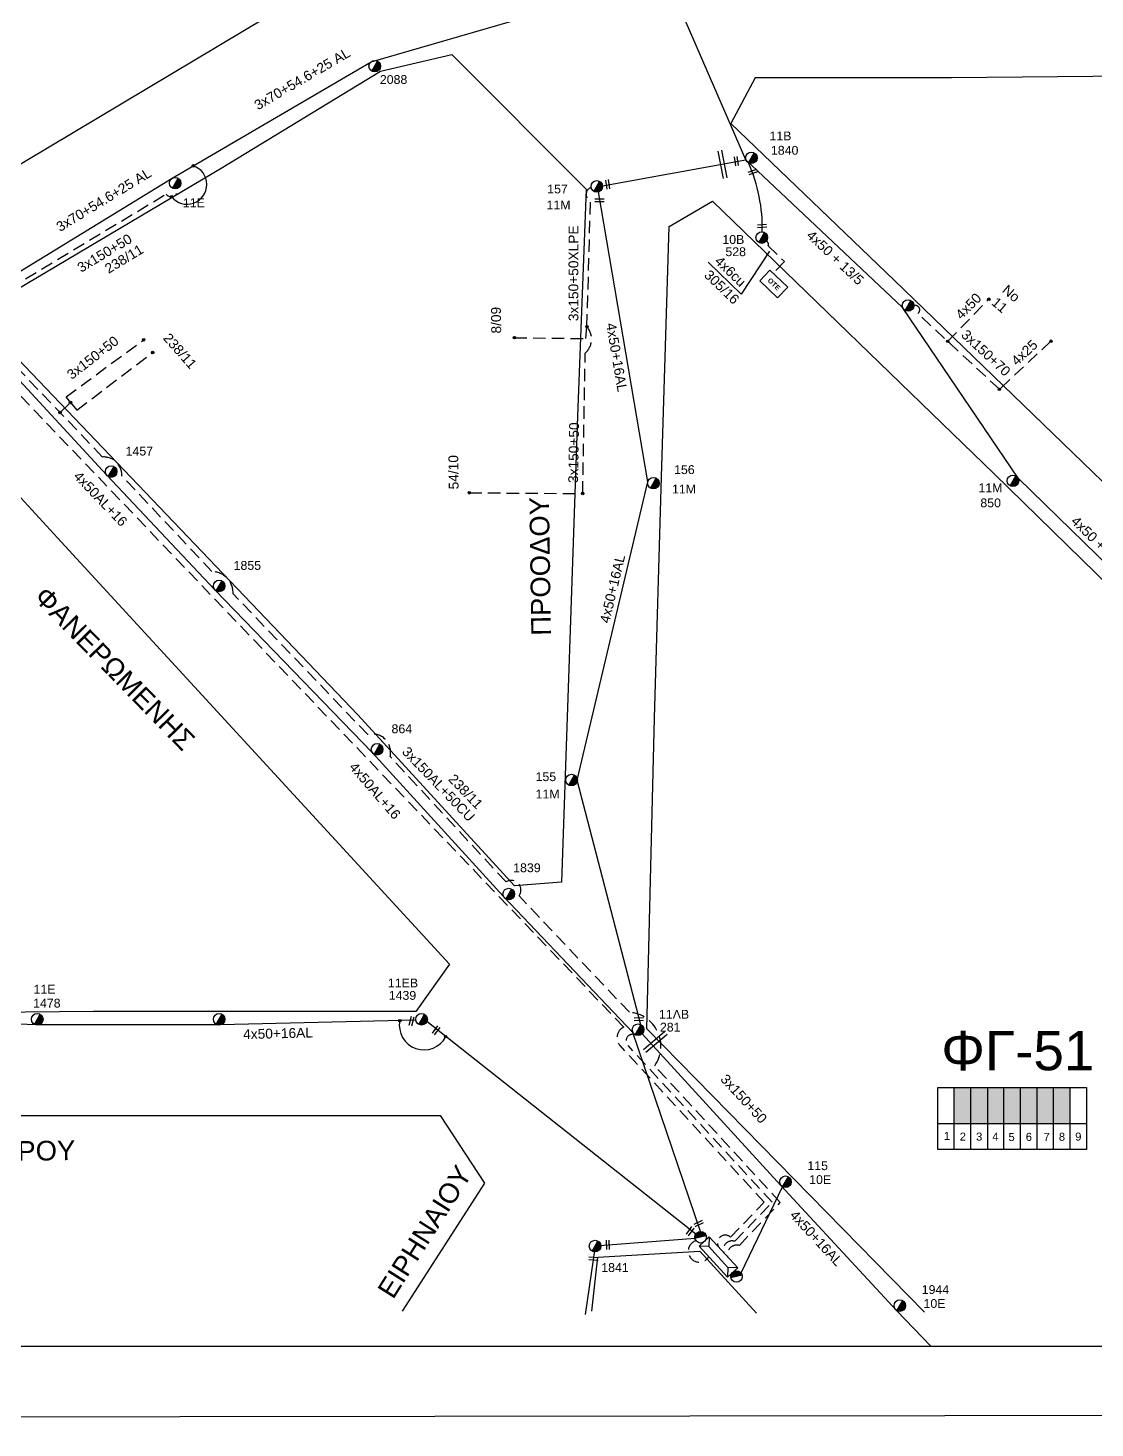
# Model space of a CAD drawing. Header units: millimetres. Extents: x -2591 to -1162, y 241 to 765.
# Drawn here: x -1723.2 to -1614.5, y 240.9 to 383.5 of the extents above; entities that cross this region are included whole.
import ezdxf
from ezdxf.enums import TextEntityAlignment as Align

# ---------------------------------------------------------------- set-up
doc = ezdxf.new("R2010")
doc.units = ezdxf.units.MM
doc.linetypes.add('DASHED', pattern=[19.05, 12.7, -6.35])
for name, color, linetype in [('3x150+50', 7, 'Continuous'), ('3x150+50 XLPE', 7, 'SYN_LINE'), ('3x150+70', 7, 'Continuous'), ('3x150AL+50CU', 7, 'Continuous'), ('4x25', 7, 'Continuous'), ('4x50', 7, 'Continuous'), ('4x50 + 13_5', 7, 'SYN_LINE'), ('4x50+16AL', 7, 'Continuous'), ('Pillar OTE', 7, 'Continuous'), ('TEXT ΚΑΛΩΔΙΩΝ', 7, 'Continuous'), ('Άγνωστα', 7, 'Continuous'), ('Γυμνά εναέρια ΧΤ και ΦΟΠ (3Φ)   4x50+16AL', 7, 'Continuous'), ('Επιγραφές - Σχήματα', 7, 'Continuous'), ('Καλώδια ΧΤ   3x150+50CU', 7, 'DASHED'), ('Καλώδια ΧΤ   3x150AL+50CU', 7, 'DASHED'), ('Μηχανική τομή', 7, 'Continuous'), ('Στύλος ΦΜ', 7, 'Continuous'), ('Στύλος ΦΜ @ 1', 7, 'Continuous'), ('Συνδέσεις', 7, 'Continuous'), ('Συνεστραμμένα ΧΤ   3x70+54.6+25 AL', 7, 'SYN_LINE'), ('Τομή', 7, 'Continuous'), ('ΥΠΟΒΑΘΡΟ ΔΕΗ', 7, 'Continuous'), ('Υποσταθμός εναέριος 2 στύλων', 7, 'Continuous'), ('Υποσταθμός πόλεως', 7, 'Continuous'), ('Υπόβαθρο ΔΕΗ', 7, 'Continuous'), ('Υπόγεια καλώδια Παροχών ΧΤ   4x6', 7, 'DASHED')]:
    doc.layers.add(name, color=color, linetype=linetype)
doc.styles.add('arial', font='arial.ttf')
doc.styles.get("Standard").update_dxf_attribs({"font": 'arial.ttf'})
doc.linetypes.add('SYN_LINE', pattern='A,0.5,-0.0001,["/\\/\\/\\/",Standard,S=0.1,R=0,X=0,Y=-0.05],-0.25', length=0.7501)
doc.dimstyles.new('ISO-25', dxfattribs={"dimtxt": 2.5, "dimasz": 2.5, "dimexe": 1.25, "dimexo": 0.625, "dimtad": 1, "dimtxsty": 'Standard', "dimcen": 2.5, "dimadec": 0, "dimazin": 0, "dimtfac": 1, "dimtmove": 0, "dimatfit": 3, "dimfxl": 1, "dimarcsym": 0})

# ---------------------------------------------------------------- blocks, each defined once
blk = doc.blocks.new('ΥΠΑΡΧΩΝ ΤΣΙΜΕΝΤΕΝΙΟΣ ΣΤΥΛΟΣ')
at = {"layer": 'Στύλος ΦΜ'}
blk.add_hatch(color=256, dxfattribs=at).paths.add_polyline_path([(-1.29, -2.28, 0.574793), (2.62, 0, 0.268822), (1.3, 2.27)])
blk.add_line((-1.29, -2.28), (1.3, 2.27), dxfattribs=at)
blk.add_circle((0, 0), 2.62, dxfattribs=at)
at = {"layer": 'Στύλος ΦΜ', "flags": 4}
for tag, p in [('ΤΥΠΟΣ', (-4.91, 3.03)), ('ΑΡΙΘΜΟΣ', (-4.68, 8.05))]:
    blk.add_attdef(tag, p, '', height=4, dxfattribs=at)
blk = doc.blocks.new('ΥΠΟΣΤΑΘΜΟΣ ΕΝΑΕΡΙΟΣ ΕΠΙ 2 ΣΤΥΛΩΝ')
at = {"layer": 'Υποσταθμός εναέριος 2 στύλων', "linetype": 'Continuous'}
for points in [[(-11.97, -2.11, 0.574793), (-8.45, -0.07, 0.268822), (-9.64, 1.98)], [(9.68, -2.15, 0.574793), (13.19, -0.1, 0.268822), (12.01, 1.95)]]:
    blk.add_hatch(color=256, dxfattribs=at).paths.add_polyline_path(points)
for p, q in [((-11.97, -2.11), (-9.64, 1.98)), ((9.68, -2.15), (12.01, 1.95))]:
    blk.add_line(p, q, dxfattribs=at)
for centre in [(-10.81, -0.07), (10.84, -0.1)]:
    blk.add_circle(centre, 2.36, dxfattribs=at)
at = {"layer": 'Υποσταθμός πόλεως', "linetype": 'Continuous', "ltscale": 40}
blk.add_lwpolyline([(-8.57, 2.82), (8.57, 2.82), (8.57, -2.82), (-8.57, -2.82)], close=True, dxfattribs=at)
for points in [[(-5.75, 0), (-8.57, 2.82)], [(-8.57, -2.82), (-5.75, 0)], [(-5.75, 0), (5.75, 0)], [(5.75, 0), (8.57, 2.82)], [(8.57, -2.82), (5.75, 0)]]:
    blk.add_lwpolyline(points, dxfattribs=at)
at = {"layer": 'Υποσταθμός εναέριος 2 στύλων', "ltscale": 40, "flags": 1}
for tag, p in [('ΜΕΤΑΣΧΗΜΑΤΙΣΜΟΣ', (14.09, 2.51)), ('ΙΣΧΥΣ', (14.07, -0.28)), ('ΑΡΙΘΜΟΣ', (14.19, -3))]:
    blk.add_attdef(tag, p, '', height=1.8, dxfattribs=at)
blk = doc.blocks.new('ΜΗΧΑΝΙΚΗ ΤΟΜΗ')
at = {"layer": 'Μηχανική τομή', "ltscale": 40}
for p, q in [((0, 0.76), (-3.79, 0.76)), ((0, -0.34), (-3.79, -0.34))]:
    blk.add_line(p, q, dxfattribs=at)
blk = doc.blocks.new('ΤΟΜΗ')
at = {"layer": 'Τομή', "ltscale": 40}
for p, q in [((-0.03, -1.92), (-11.4, -1.92)), ((-0.03, -3.42), (-11.4, -3.42))]:
    blk.add_line(p, q, dxfattribs=at)
blk = doc.blocks.new('_ΣΥΝΔΕΣΗ')
at = {"layer": 'Συνδέσεις', "linetype": 'SYN_LINE', "ltscale": 40}
blk.add_hatch(color=256, dxfattribs=at).paths.add_polyline_path([(0.5, -0.01, 1), (-0.5, -0.01, 1)])
at = {"layer": 'Συνδέσεις'}
blk.add_circle((0, -0.01), 0.5, dxfattribs=at)
blk = doc.blocks.new('PILLAR ΟΤΕ')
at = {"layer": 'Pillar OTE', "ltscale": 40}
blk.add_lwpolyline([(-3.31, 2.02), (3.39, 2.02), (3.39, -1.99), (-3.31, -1.99)], close=True, dxfattribs=at)
at = {"layer": 'Pillar OTE', "insert": (-1.81, 0.71), "char_height": 1.3575, "width": 109.961, "attachment_point": 1}
blk.add_mtext('{\\fArial|b1|i0|c161|p34;OTE}', dxfattribs=at)

msp = doc.modelspace()

# ---------------------------------------------------------------- hatches: boundary and pattern name
at = {"layer": 'Καλώδια ΧΤ   3x150AL+50CU', "linetype": 'DASHED', "lineweight": -3, "ltscale": 0.2}
h = msp.add_hatch(color=1, dxfattribs=at)
h.dxf.hatch_style = 1
h.paths.add_polyline_path([(-1627.116, 275.622), (-1628.836, 275.622), (-1628.836, 271.942), (-1627.116, 271.94)])
h = msp.add_hatch(color=30, dxfattribs=at)
h.dxf.hatch_style = 1
h.paths.add_polyline_path([(-1627.116, 271.94), (-1625.397, 271.938), (-1625.396, 275.622), (-1627.116, 275.622)])
h = msp.add_hatch(color=173, dxfattribs=at)
h.dxf.hatch_style = 1
h.paths.add_polyline_path([(-1623.748, 275.622), (-1625.396, 275.622), (-1625.397, 271.938), (-1623.748, 271.937)])
h = msp.add_hatch(color=151, dxfattribs=at)
h.dxf.hatch_style = 1
h.paths.add_polyline_path([(-1623.748, 271.937), (-1622.055, 271.935), (-1622.055, 275.622), (-1623.748, 275.622)])
h = msp.add_hatch(color=27, dxfattribs=at)
h.dxf.hatch_style = 1
h.paths.add_polyline_path([(-1622.055, 271.935), (-1620.356, 271.934), (-1620.356, 275.622), (-1622.055, 275.622)])
h = msp.add_hatch(color=2, dxfattribs=at)
h.dxf.hatch_style = 1
h.paths.add_polyline_path([(-1620.386, 271.935), (-1618.688, 271.933), (-1618.688, 275.621), (-1620.386, 275.622)])
h = msp.add_hatch(color=6, dxfattribs=at)
h.dxf.hatch_style = 1
h.paths.add_polyline_path([(-1618.718, 271.937), (-1617.019, 271.935), (-1617.019, 275.623), (-1618.718, 275.623)])

# ---------------------------------------------------------------- linework, layer by layer
at = {"layer": '3x150+50', "color": 27, "linetype": 'DASHED', "lineweight": -3, "ltscale": 0.1}
msp.add_lwpolyline([(-1651.923, 258.38, -0.551506), (-1650.713, 259.532), (-1646.54, 263.906), (-1659.334, 277.814, 0.5817938), (-1661.911, 283.266), (-1673.161, 295.116, 0.8308264), (-1674.49, 296.553), (-1686.294, 309.312, 0.5650024), (-1688.573, 311.56), (-1702.3, 325.882, 0.4213801), (-1704.46, 328.158), (-1713.632, 337.91, 0.4388902), (-1715.595, 339.823), (-1729.068, 353.897, -0.7767485), (-1728.362, 355.031), (-1709.108, 366.594, 0.8671064), (-1708.006, 367.155)], format="xyb", dxfattribs=at)
at = {"layer": '3x150+50', "color": 151, "linetype": 'DASHED', "lineweight": -3, "ltscale": 0.1}
msp.add_lwpolyline([(-1678.235, 336.179), (-1666.673, 336.102), (-1666.42, 350.412, 0.4151132), (-1666.238, 353.09, -0.8883508)], format="xyb", dxfattribs=at)
at = {"layer": '3x150+50', "color": 27, "linetype": 'DASHED', "lineweight": -3, "ltscale": 0.1}
for points in [[(-1719.308, 345.946), (-1711.402, 351.764)], [(-1718.214, 344.61), (-1710.502, 350.471)], [(-1719.931, 344.352), (-1718.863, 345.379)], [(-1718.863, 345.379), (-1719.308, 345.946)], [(-1718.863, 345.379), (-1718.214, 344.61)]]:
    msp.add_lwpolyline(points, dxfattribs=at)
at = {"layer": '3x150+50 XLPE', "color": 151, "linetype": 'DASHED', "lineweight": -3, "ltscale": 0.1}
msp.add_lwpolyline([(-1673.627, 351.972), (-1666.355, 351.888), (-1666.238, 353.09), (-1665.889, 365.885, -0.6845993), (-1665.815, 367.263, -6.0521456)], format="xyb", dxfattribs=at)
at = {"layer": '3x150+70', "color": 62, "linetype": 'DASHED', "lineweight": -3, "ltscale": 0.1}
msp.add_lwpolyline([(-1624.213, 346.721), (-1632.543, 354.442, 0.9216544), (-1632.936, 355.224, -1.5866903)], format="xyb", dxfattribs=at)
at = {"layer": '3x150AL+50CU', "color": 6, "linetype": 'DASHED', "lineweight": -3, "ltscale": 0.1}
msp.add_lwpolyline([(-1652.82, 259.368, -0.8888025), (-1651.619, 260.361), (-1648.188, 263.925), (-1662.863, 279.878, -0.5075421), (-1662.489, 281.765), (-1730.216, 352.597, -0.3598118), (-1730.365, 354.59, -2.5455051)], format="xyb", dxfattribs=at)
at = {"layer": '3x150AL+50CU', "color": 151, "linetype": 'DASHED', "lineweight": -3, "ltscale": 0.1}
msp.add_lwpolyline([(-1652.278, 258.771, -0.6311978), (-1651.187, 259.945), (-1647.364, 263.915), (-1662.051, 279.882, -0.82008), (-1661.33, 280.979)], format="xyb", dxfattribs=at)
at = {"layer": '4x25', "color": 62, "linetype": 'DASHED', "lineweight": -3, "ltscale": 0.1}
msp.add_lwpolyline([(-1618.966, 351.614), (-1624.213, 346.721)], dxfattribs=at)
at = {"layer": '4x50', "color": 62, "linetype": 'DASHED', "lineweight": -3, "ltscale": 0.1}
msp.add_lwpolyline([(-1629.483, 351.606), (-1625.291, 355.893)], dxfattribs=at)
at = {"layer": '4x50 + 13_5', "color": 62, "linetype": 'Continuous', "lineweight": -3, "ltscale": 0.1}
msp.add_lwpolyline([(-1593.26, 308.385), (-1607.505, 323.249), (-1622.31, 337.667), (-1634.074, 355.045), (-1650.041, 370.079), (-1657.922, 388.265)], dxfattribs=at)
at = {"layer": '4x50+16AL', "color": 173, "linetype": 'Continuous', "lineweight": -3, "ltscale": 0.1}
msp.add_lwpolyline([(-1654.667, 260.949), (-1661.556, 281.209), (-1674.753, 295.066), (-1688.111, 309.72), (-1704.154, 326.298), (-1715.212, 338.015), (-1730.505, 354.591), (-1754.059, 372.399), (-1769.252, 391.319), (-1775.832, 409.427)], dxfattribs=at)
at = {"layer": '4x50+16AL', "color": 151, "linetype": 'Continuous', "lineweight": -3, "ltscale": 0.1}
for points in [[(-1664.653, 367.441), (-1650.041, 370.079)], [(-1660.747, 282.002), (-1667.223, 306.896), (-1660.038, 337.308), (-1665.054, 366.826)]]:
    msp.add_lwpolyline(points, dxfattribs=at)
at = {"layer": '4x50+16AL', "color": 30, "linetype": 'Continuous', "lineweight": -3, "ltscale": 0.1}
for points in [[(-1683.676, 282.463), (-1703.597, 281.977), (-1722.108, 281.984), (-1741.244, 282.528)], [(-1655.164, 260.67), (-1682.555, 282.316)]]:
    msp.add_lwpolyline(points, dxfattribs=at)
at = {"layer": '4x50+16AL', "color": 2, "linetype": 'Continuous', "lineweight": -3, "ltscale": 0.1}
msp.add_lwpolyline([(-1660.619, 281.078), (-1646.475, 265.644), (-1634.651, 252.879), (-1631.209, 249.271)], dxfattribs=at)
at = {"layer": 'Pillar OTE', "lineweight": -3, "ltscale": 40}
for points in [[(-1630.5, 269.302), (-1630.5, 275.622), (-1615.333, 275.621), (-1615.334, 269.287), (-1630.5, 269.302)], [(-1628.836, 269.301), (-1628.836, 275.622)], [(-1627.117, 269.299), (-1627.116, 275.622)], [(-1625.397, 269.297), (-1625.396, 275.622)], [(-1623.748, 269.296), (-1623.748, 275.622)], [(-1622.055, 269.294), (-1622.055, 275.622)], [(-1620.357, 269.292), (-1620.356, 275.622)], [(-1618.688, 269.291), (-1618.688, 275.621)], [(-1616.994, 269.289), (-1616.994, 275.621)], [(-1630.5, 271.943), (-1615.334, 271.929)]]:
    msp.add_lwpolyline(points, dxfattribs=at)
at = {"layer": 'Άγνωστα', "lineweight": -3, "ltscale": 0.1}
msp.add_lwpolyline([(-1162.289, 242.781), (-2590.8, 240.93), (-2590.808, 763.187), (-1162.297, 765.038)], close=True, dxfattribs=at)
at = {"layer": 'Γυμνά εναέρια ΧΤ και ΦΟΠ (3Φ)   4x50+16AL', "color": 1, "linetype": 'Continuous', "ltscale": 0.1}
msp.add_lwpolyline([(-1655.232, 260.229), (-1665.417, 259.456), (-1666.414, 252.502)], dxfattribs=at)
at = {"layer": 'Καλώδια ΧΤ   3x150+50CU', "color": 1, "linetype": 'DASHED', "ltscale": 0.1}
msp.add_arc((-1654.796, 258.943), 1.116, 105.32095, 329.69643, dxfattribs=at)
at = {"layer": 'Συνεστραμμένα ΧΤ   3x70+54.6+25 AL', "color": 27, "linetype": 'SYN_LINE', "lineweight": -3, "ltscale": 10}
msp.add_lwpolyline([(-1729.661, 355.304), (-1708.505, 368.215), (-1688.239, 380.086), (-1658.769, 388.61)], dxfattribs=at)
at = {"layer": 'Συνεστραμμένα ΧΤ   3x70+54.6+25 AL', "color": 2, "linetype": 'SYN_LINE', "lineweight": -3, "ltscale": 10}
msp.add_lwpolyline([(-1650.522, 256.729), (-1646.303, 265.496)], dxfattribs=at)
at = {"layer": 'Συνεστραμμένα ΧΤ   3x70+54.6+25 AL', "color": 62, "linetype": 'SYN_LINE', "ltscale": 8}
msp.add_arc((-1664.712, 363.147), 16.336, 358.64344, 23.94372, dxfattribs=at)
at = {"layer": 'ΥΠΟΒΑΘΡΟ ΔΕΗ', "lineweight": -3}
msp.add_lwpolyline([(-2586.401, 249.271), (-1235.778, 249.271), (-1235.778, 758.187), (-2586.401, 758.187)], close=True, dxfattribs=at)
for points in [[(-1735.732, 362.67), (-1691.53, 389.076), (-1684.349, 400.665), (-1707.206, 425.775), (-1739.551, 413.395), (-1767.893, 402.716), (-1752.61, 382.368), (-1735.732, 362.67)], [(-1668.819, 296.537), (-1673.634, 296.144), (-1689.595, 313.564), (-1728.611, 354.358), (-1703.356, 369.337), (-1687.276, 379.133), (-1680.002, 380.833), (-1666.305, 367.09), (-1667.192, 343.98), (-1668.819, 296.537)], [(-1593.459, 317.786), (-1586.69, 317.786), (-1585.861, 378.85), (-1629.093, 378.436), (-1649.104, 378.436), (-1651.566, 373.778), (-1634.926, 357.826), (-1593.459, 317.786)], [(-1631.85, 252.744), (-1660.147, 281.577), (-1659.354, 313.226), (-1658.636, 337.801), (-1657.875, 363.314), (-1653.441, 365.889), (-1624.764, 338.111), (-1593.52, 307.63), (-1596.481, 251.424)], [(-1653.906, 359.665), (-1650.532, 356.398)], [(-1683.683, 283.346), (-1716.515, 283.346), (-1740.799, 283.102), (-1755.526, 308.613), (-1765.071, 325.632), (-1737.048, 349.93), (-1720.175, 331.6), (-1680.26, 288.18), (-1683.683, 283.346)], [(-1788.673, 253.516), (-1766.964, 272.754), (-1681.191, 272.754), (-1676.676, 265.874), (-1685.068, 252.837)], [(-1665.734, 252.826), (-1665.144, 258.314), (-1654.734, 258.924), (-1648.969, 252.63)]]:
    msp.add_lwpolyline(points, dxfattribs=at)
at = {"layer": 'ΥΠΟΒΑΘΡΟ ΔΕΗ', "lineweight": -3, "ltscale": 0.1}
for centre, radius, start, end in [((-1706.987, 367.578), 2.005, 218.5027, 71.41037), ((-1682.855, 281.939), 2.504, 168.85196, 332.78045)]:
    msp.add_arc(centre, radius, start, end, dxfattribs=at)
at = {"layer": 'Υπόγεια καλώδια Παροχών ΧΤ   4x6', "color": 62, "linetype": 'DASHED', "ltscale": 0.1}
msp.add_lwpolyline([(-1647.979, 361.795, -0.4621525), (-1647.775, 361.334), (-1646.127, 359.738), (-1647.262, 358.566)], format="xyb", dxfattribs=at)

# ---------------------------------------------------------------- block references
at = {"layer": 'Pillar OTE', "xscale": 0.375, "yscale": 0.375, "zscale": 0.375, "rotation": 315.911915546157}
msp.add_blockref('PILLAR ΟΤΕ', (-1647.23, 357.452), dxfattribs=at)
at = {"layer": 'Μηχανική τομή', "lineweight": -3}
for p, xscale, yscale, zscale, rotation in [((-1650.986, 369.473), 0.2499999999999676, 0.2499999999999676, 0.2499999999999676, 277.6616916379551), ((-1664.104, 367.105), 0.2499999999999676, 0.2499999999999676, 0.2499999999999676, 277.6616916379551), ((-1648.888, 368.937), 0.2499999999999676, 0.2499999999999676, 0.2499999999999676, 18.85524517141679), ((-1664.487, 365.902), 0.2499999999999676, 0.2499999999999676, 0.2499999999999676, 1.258988817892775), ((-1647.923, 363.307), 0.2499999999999676, 0.2499999999999676, 0.2499999999999676, 3.104036142662275), ((-1684.263, 281.943), 0.2499999999999675, 0.2499999999999675, 0.2499999999999675, 256.3119541225244), ((-1660.486, 282.515), 0.2499999999999676, 0.2499999999999676, 0.2499999999999676, 1.258988817892775), ((-1681.92, 281.079), 0.2499999999999675, 0.2499999999999675, 0.2499999999999675, 234.0961424833587), ((-1656.037, 260.624), 0.2499999999999675, 0.2499999999999675, 0.2499999999999675, 234.0961424833587), ((-1655.289, 261.621), 0.2499999999999675, 0.2499999999999675, 0.2499999999999675, 205.6477523278547), ((-1664.124, 259.113), 0.2499999999999675, 0.2499999999999675, 0.2499999999999675, 271.8722828716578), ((-1666.045, 258.268), 0.2499999999999675, 0.2499999999999675, 0.2499999999999675, 176.1877804746261)]:
    msp.add_blockref('ΜΗΧΑΝΙΚΗ ΤΟΜΗ', p, dxfattribs=dict(at, xscale=xscale, yscale=yscale, zscale=zscale, rotation=rotation))
at = {"layer": 'Στύλος ΦΜ @ 1', "lineweight": -3, "ltscale": 40}
ref = msp.add_blockref('ΥΠΑΡΧΩΝ ΤΣΙΜΕΝΤΕΝΙΟΣ ΣΤΥΛΟΣ', (-1687.863, 379.633), dxfattribs=dict(at, xscale=0.2249999999999943, yscale=0.2249999999999943, zscale=0.2249999999999943))
ref.add_attrib('ΑΡΙΘΜΟΣ', '2088', (-1687.344, 377.82), dxfattribs={"layer": 'Στύλος ΦΜ', "height": 0.9, "flags": 4})
ref = msp.add_blockref('ΥΠΑΡΧΩΝ ΤΣΙΜΕΝΤΕΝΙΟΣ ΣΤΥΛΟΣ', (-1649.491, 370.289), dxfattribs=dict(at, xscale=0.2249999999999943, yscale=0.2249999999999943, zscale=0.2249999999999943))
ref.add_attrib('ΤΥΠΟΣ', '11B', dxfattribs={"layer": 'Στύλος ΦΜ', "height": 0.9, "flags": 4}).set_placement((-1647.645, 371.801), align=Align.BOTTOM_LEFT)
ref.add_attrib('ΑΡΙΘΜΟΣ', '1840', (-1647.492, 370.61), dxfattribs={"layer": 'Στύλος ΦΜ', "height": 0.9, "flags": 4})
ref = msp.add_blockref('ΥΠΑΡΧΩΝ ΤΣΙΜΕΝΤΕΝΙΟΣ ΣΤΥΛΟΣ', (-1708.198, 367.712), dxfattribs=dict(at, xscale=0.2249999999999943, yscale=0.2249999999999943, zscale=0.2249999999999943))
ref.add_attrib('ΤΥΠΟΣ', '11E', dxfattribs={"layer": 'Στύλος ΦΜ', "height": 0.9, "flags": 4}).set_placement((-1707.415, 364.993), align=Align.BOTTOM_LEFT)
ref = msp.add_blockref('ΥΠΑΡΧΩΝ ΤΣΙΜΕΝΤΕΝΙΟΣ ΣΤΥΛΟΣ', (-1665.239, 367.385), dxfattribs=dict(at, xscale=0.2249999999999943, yscale=0.2249999999999943, zscale=0.2249999999999943))
ref.add_attrib('ΤΥΠΟΣ', '11M', dxfattribs={"layer": 'Στύλος ΦΜ', "height": 0.9, "flags": 4}).set_placement((-1670.359, 364.774), align=Align.BOTTOM_LEFT)
ref.add_attrib('ΑΡΙΘΜΟΣ', '157', (-1670.29, 366.672), dxfattribs={"layer": 'Στύλος ΦΜ', "height": 0.9, "flags": 4})
ref = msp.add_blockref('ΥΠΑΡΧΩΝ ΤΣΙΜΕΝΤΕΝΙΟΣ ΣΤΥΛΟΣ', (-1648.43, 362.173), dxfattribs=dict(at, xscale=0.2249999999999943, yscale=0.2249999999999943, zscale=0.2249999999999943))
ref.add_attrib('ΤΥΠΟΣ', '10Β', dxfattribs={"layer": 'Στύλος ΦΜ', "height": 0.9, "flags": 4}).set_placement((-1652.445, 361.254), align=Align.BOTTOM_LEFT)
ref.add_attrib('ΑΡΙΘΜΟΣ', '528', (-1652.135, 360.279), dxfattribs={"layer": 'Στύλος ΦΜ', "height": 0.9, "flags": 4})
at = {"layer": 'Στύλος ΦΜ @ 1', "lineweight": -3, "ltscale": 40, "xscale": 0.2249999999999943, "yscale": 0.2249999999999943, "zscale": 0.2249999999999943}
for p in [(-1633.524, 355.256), (-1703.716, 282.554)]:
    msp.add_blockref('ΥΠΑΡΧΩΝ ΤΣΙΜΕΝΤΕΝΙΟΣ ΣΤΥΛΟΣ', p, dxfattribs=at)
at = {"layer": 'Στύλος ΦΜ @ 1', "lineweight": -3, "ltscale": 40}
ref = msp.add_blockref('ΥΠΑΡΧΩΝ ΤΣΙΜΕΝΤΕΝΙΟΣ ΣΤΥΛΟΣ', (-1714.72, 338.338), dxfattribs=dict(at, xscale=0.2249999999999943, yscale=0.2249999999999943, zscale=0.2249999999999943))
ref.add_attrib('ΑΡΙΘΜΟΣ', '1457', (-1713.248, 339.975), dxfattribs={"layer": 'Στύλος ΦΜ', "height": 0.9, "flags": 4})
ref = msp.add_blockref('ΥΠΑΡΧΩΝ ΤΣΙΜΕΝΤΕΝΙΟΣ ΣΤΥΛΟΣ', (-1659.469, 337.156), dxfattribs=dict(at, xscale=0.2249999999999943, yscale=0.2249999999999943, zscale=0.2249999999999943))
ref.add_attrib('ΤΥΠΟΣ', '11M', dxfattribs={"layer": 'Στύλος ΦΜ', "height": 0.9, "flags": 4}).set_placement((-1657.572, 335.84), align=Align.BOTTOM_LEFT)
ref.add_attrib('ΑΡΙΘΜΟΣ', '156', (-1657.363, 338.086), dxfattribs={"layer": 'Στύλος ΦΜ', "height": 0.9, "flags": 4})
ref = msp.add_blockref('ΥΠΑΡΧΩΝ ΤΣΙΜΕΝΤΕΝΙΟΣ ΣΤΥΛΟΣ', (-1622.831, 337.393), dxfattribs=dict(at, xscale=0.2249999999999943, yscale=0.2249999999999943, zscale=0.2249999999999943))
ref.add_attrib('ΤΥΠΟΣ', '11M', dxfattribs={"layer": 'Στύλος ΦΜ', "height": 0.9, "flags": 4}).set_placement((-1626.351, 335.97), align=Align.BOTTOM_LEFT)
ref.add_attrib('ΑΡΙΘΜΟΣ', '850', (-1626.156, 334.701), dxfattribs={"layer": 'Στύλος ΦΜ', "height": 0.9, "flags": 4})
ref = msp.add_blockref('ΥΠΑΡΧΩΝ ΤΣΙΜΕΝΤΕΝΙΟΣ ΣΤΥΛΟΣ', (-1703.716, 326.691), dxfattribs=dict(at, xscale=0.2249999999999943, yscale=0.2249999999999943, zscale=0.2249999999999943))
ref.add_attrib('ΑΡΙΘΜΟΣ', '1855', (-1702.244, 328.329), dxfattribs={"layer": 'Στύλος ΦΜ', "height": 0.9, "flags": 4})
ref = msp.add_blockref('ΥΠΑΡΧΩΝ ΤΣΙΜΕΝΤΕΝΙΟΣ ΣΤΥΛΟΣ', (-1687.625, 310.053), dxfattribs=dict(at, xscale=0.2249999999999943, yscale=0.2249999999999943, zscale=0.2249999999999943))
ref.add_attrib('ΑΡΙΘΜΟΣ', '864', (-1686.154, 311.69), dxfattribs={"layer": 'Στύλος ΦΜ', "height": 0.9, "flags": 4})
ref = msp.add_blockref('ΥΠΑΡΧΩΝ ΤΣΙΜΕΝΤΕΝΙΟΣ ΣΤΥΛΟΣ', (-1667.811, 306.926), dxfattribs=dict(at, xscale=0.2249999999999943, yscale=0.2249999999999943, zscale=0.2249999999999943))
ref.add_attrib('ΤΥΠΟΣ', '11M', dxfattribs={"layer": 'Στύλος ΦΜ', "height": 0.9, "flags": 4}).set_placement((-1671.476, 304.776), align=Align.BOTTOM_LEFT)
ref.add_attrib('ΑΡΙΘΜΟΣ', '155', (-1671.476, 306.814), dxfattribs={"layer": 'Στύλος ΦΜ', "height": 0.9, "flags": 4})
ref = msp.add_blockref('ΥΠΑΡΧΩΝ ΤΣΙΜΕΝΤΕΝΙΟΣ ΣΤΥΛΟΣ', (-1674.217, 295.31), dxfattribs=dict(at, xscale=0.2249999999999943, yscale=0.2249999999999943, zscale=0.2249999999999943))
ref.add_attrib('ΑΡΙΘΜΟΣ', '1839', (-1673.755, 297.538), dxfattribs={"layer": 'Στύλος ΦΜ', "height": 0.9, "flags": 4})
ref = msp.add_blockref('ΥΠΑΡΧΩΝ ΤΣΙΜΕΝΤΕΝΙΟΣ ΣΤΥΛΟΣ', (-1683.094, 282.554), dxfattribs=dict(at, xscale=0.2249999999999943, yscale=0.2249999999999943, zscale=0.2249999999999943))
ref.add_attrib('ΤΥΠΟΣ', '11EB', dxfattribs={"layer": 'Στύλος ΦΜ', "height": 0.9, "flags": 4}).set_placement((-1686.527, 285.536), align=Align.BOTTOM_LEFT)
ref.add_attrib('ΑΡΙΘΜΟΣ', '1439', (-1686.435, 284.542), dxfattribs={"layer": 'Στύλος ΦΜ', "height": 0.9, "flags": 4})
ref = msp.add_blockref('ΥΠΑΡΧΩΝ ΤΣΙΜΕΝΤΕΝΙΟΣ ΣΤΥΛΟΣ', (-1722.256, 282.554), dxfattribs=dict(at, xscale=0.2249999999999943, yscale=0.2249999999999943, zscale=0.2249999999999943))
ref.add_attrib('ΤΥΠΟΣ', '11E', dxfattribs={"layer": 'Στύλος ΦΜ', "height": 0.9, "flags": 4}).set_placement((-1722.63, 284.9), align=Align.BOTTOM_LEFT)
ref.add_attrib('ΑΡΙΘΜΟΣ', '1478', (-1722.674, 283.752), dxfattribs={"layer": 'Στύλος ΦΜ', "height": 0.9, "flags": 4})
ref = msp.add_blockref('ΥΠΑΡΧΩΝ ΤΣΙΜΕΝΤΕΝΙΟΣ ΣΤΥΛΟΣ', (-1661.039, 281.491), dxfattribs=dict(at, xscale=0.2249999999999943, yscale=0.2249999999999943, zscale=0.2249999999999943))
ref.add_attrib('ΤΥΠΟΣ', '11ΛΒ', dxfattribs={"layer": 'Στύλος ΦΜ', "height": 0.9, "flags": 4}).set_placement((-1658.906, 282.345), align=Align.BOTTOM_LEFT)
ref.add_attrib('ΑΡΙΘΜΟΣ', '281', (-1658.808, 281.305), dxfattribs={"layer": 'Στύλος ΦΜ', "height": 0.9, "flags": 4})
ref = msp.add_blockref('ΥΠΑΡΧΩΝ ΤΣΙΜΕΝΤΕΝΙΟΣ ΣΤΥΛΟΣ', (-1646.013, 266.008), dxfattribs=dict(at, xscale=0.2249999999999943, yscale=0.2249999999999943, zscale=0.2249999999999943))
ref.add_attrib('ΤΥΠΟΣ', '10E', dxfattribs={"layer": 'Στύλος ΦΜ', "height": 0.9, "flags": 4}).set_placement((-1643.597, 265.507), align=Align.BOTTOM_LEFT)
ref.add_attrib('ΑΡΙΘΜΟΣ', '115', (-1643.782, 267.194), dxfattribs={"layer": 'Στύλος ΦΜ', "height": 0.9, "flags": 4})
ref = msp.add_blockref('ΥΠΑΡΧΩΝ ΤΣΙΜΕΝΤΕΝΙΟΣ ΣΤΥΛΟΣ', (-1665.418, 259.457), dxfattribs=dict(at, xscale=0.2249999999999943, yscale=0.2249999999999943, zscale=0.2249999999999943))
ref.add_attrib('ΑΡΙΘΜΟΣ', '1841', (-1664.783, 256.824), dxfattribs={"layer": 'Στύλος ΦΜ', "height": 0.9, "flags": 4})
ref = msp.add_blockref('ΥΠΑΡΧΩΝ ΤΣΙΜΕΝΤΕΝΙΟΣ ΣΤΥΛΟΣ', (-1634.361, 253.391), dxfattribs=dict(at, xscale=0.2249999999999943, yscale=0.2249999999999943, zscale=0.2249999999999943))
ref.add_attrib('ΤΥΠΟΣ', '10E', dxfattribs={"layer": 'Στύλος ΦΜ', "height": 0.9, "flags": 4}).set_placement((-1631.945, 252.89), align=Align.BOTTOM_LEFT)
ref.add_attrib('ΑΡΙΘΜΟΣ', '1944', (-1632.13, 254.576), dxfattribs={"layer": 'Στύλος ΦΜ', "height": 0.9, "flags": 4})
at = {"layer": 'Συνδέσεις', "lineweight": -3, "xscale": 0.25, "yscale": 0.25, "zscale": 0.25}
for p in [(-1706.347, 369.481), (-1708.555, 366.333), (-1625.29, 355.896), (-1666.237, 353.093), (-1711.402, 351.764), (-1673.627, 351.975), (-1629.483, 351.609), (-1618.965, 351.617), (-1710.502, 350.471), (-1624.212, 346.724), (-1718.862, 345.382), (-1719.93, 344.355), (-1678.234, 336.182), (-1666.672, 336.105), (-1685.311, 282.426), (-1680.628, 280.797)]:
    msp.add_blockref('_ΣΥΝΔΕΣΗ', p, dxfattribs=at)
at = {"layer": 'Τομή', "lineweight": -3}
for p, xscale, yscale, zscale, rotation in [((-1653.386, 370.898), 0.2499999999999996, 0.2499999999999996, 0.2499999999999996, 101.2056182848638), ((-1659.937, 278.827), 0.2499999999999995, 0.2499999999999995, 0.2499999999999995, 220.5044605154743)]:
    msp.add_blockref('ΤΟΜΗ', p, dxfattribs=dict(at, xscale=xscale, yscale=yscale, zscale=zscale, rotation=rotation))
at = {"layer": 'Υποσταθμός εναέριος 2 στύλων', "lineweight": -3, "xscale": 0.25, "yscale": 0.25, "zscale": 0.4999999999999997, "rotation": 132.4900193441858}
msp.add_blockref('ΥΠΟΣΤΑΘΜΟΣ ΕΝΑΕΡΙΟΣ ΕΠΙ 2 ΣΤΥΛΩΝ', (-1652.846, 258.344), dxfattribs=at)

# ---------------------------------------------------------------- texts
at = {"lineweight": -3, "ltscale": 30, "char_height": 0.817, "width": 5.62865, "attachment_point": 1}
for s, insert in [('1', (-1629.877, 271.083)), ('2', (-1628.258, 271.016)), ('3', (-1626.593, 271.016)), ('4', (-1624.941, 271.016)), ('5', (-1623.289, 270.975)), ('6', (-1621.529, 270.989)), ('7', (-1619.715, 270.989)), ('8', (-1618.158, 271.002)), ('9', (-1616.493, 271.016))]:
    msp.add_mtext(s, dxfattribs=dict(at, insert=insert))
at = {"layer": 'TEXT ΚΑΛΩΔΙΩΝ', "linetype": 'Continuous', "lineweight": -3, "ltscale": 0.1}
for s, rotation, p in [('3x70+54.6+25 AL', 30.36097, (-1695.264, 378.338)), ('3x70+54.6+25 AL', 31.39399, (-1715.482, 366.025)), ('3x150+50', 30.9877, (-1715.394, 360.596)), ('3x150+50XLPE', 90.04472, (-1667.618, 358.532)), ('4x50 + 13/5', 316.72492, (-1640.938, 360.134)), ('4x50', 45.63722, (-1627.379, 355.188)), ('4x50+16AL', 279.6457, (-1663.203, 349.967)), ('3x150+70', 317.17165, (-1625.587, 350.429)), ('3x150+50', 37.68852, (-1716.601, 349.945)), ('4x25', 43.0035, (-1621.673, 350.457)), ('3x150+50', 88.98463, (-1667.6, 340.261)), ('4x50AL+16', 313.86399, (-1715.804, 335.572)), ('4x50 + 13/5', 315.75795, (-1614.02, 330.99)), ('4x50+16AL', 76.70593, (-1663.641, 326.404)), ('3x150AL+50CU', 313.86399, (-1681.371, 306.513)), ('4x50AL+16', 310.81835, (-1687.84, 305.837)), ('4x50+16AL', 1.39686, (-1697.719, 281.12)), ('3x150+50', 312.60988, (-1650.258, 274.467)), ('4x50+16AL', 312.80749, (-1642.864, 260.273))]:
    msp.add_text(s, height=1, rotation=rotation, dxfattribs=at).set_placement(p, align=Align.MIDDLE_CENTER)
at = {"layer": 'TEXT ΚΑΛΩΔΙΩΝ', "linetype": 'Continuous', "lineweight": -3, "ltscale": 0.1, "char_height": 1, "attachment_point": 1, "rotation": 316}
for s, insert in [('4x6cu', (-1652.61, 360.389)), ('305/16', (-1653.69, 358.979))]:
    msp.add_mtext_dynamic_manual_height_columns(s, width=1.8, gutter_width=12.5, heights=[0.118], dxfattribs=dict(at, insert=insert))
at = {"layer": 'Άγνωστα', "color": 7, "lineweight": -3}
note = msp.add_mtext_dynamic_manual_height_columns('238/11\\P', width=1.8, gutter_width=0, heights=[0.73, 0], dxfattribs=dict(at, insert=(-1717.044, 358.393), char_height=1, attachment_point=1, rotation=31.12402))
note = msp.add_mtext_dynamic_manual_height_columns('No ', width=1.8, gutter_width=0, heights=[0.73, 0], dxfattribs=dict(at, insert=(-1624.729, 358.62), char_height=1, attachment_point=1, rotation=319.34755))
for column, words in zip(note.columns.linked_columns, ['11']):
    column.text = words
note = msp.add_mtext_dynamic_manual_height_columns('8/09\\P', width=1.8, gutter_width=0, heights=[0.73, 0], dxfattribs=dict(at, insert=(-1675.957, 350.592), char_height=1, attachment_point=1, rotation=90.84541))
note = msp.add_mtext_dynamic_manual_height_columns('238/11\\P', width=1.8, gutter_width=0, heights=[0.73, 0], dxfattribs=dict(at, insert=(-1709.94, 353.899), char_height=1, attachment_point=1, rotation=311.52363))
note = msp.add_mtext_dynamic_manual_height_columns('54/10\\P', width=1.8, gutter_width=0, heights=[0.73, 0], dxfattribs=dict(at, insert=(-1680.287, 334.717), char_height=1, attachment_point=1, rotation=90.84541))
note = msp.add_mtext_dynamic_manual_height_columns('238/11\\P', width=1.8, gutter_width=0, heights=[0.73, 0], dxfattribs=dict(at, insert=(-1680.974, 308.934), char_height=1, attachment_point=1, rotation=314))
at = {"layer": 'ΥΠΟΒΑΘΡΟ ΔΕΗ', "lineweight": -3, "ltscale": 40, "char_height": 2, "width": 26.31339, "attachment_point": 1, "style": 'arial'}
for s, insert, rotation in [('ΠΡΟΟΔΟΥ', (-1671.91, 321.603), 90.82171), ('ΦΑΝΕΡΩΜΕΝΗΣ', (-1721.287, 326.827), 314.29746), ('ΥΨΟΜΕΤΡΟΥ', (-1736.558, 269.961), 0.82171), ('ΕΙΡΗΝΑΙΟΥ', (-1687.689, 255.022), 57.7067)]:
    msp.add_mtext(s, dxfattribs=dict(at, insert=insert, rotation=rotation))
at = {"layer": 'Υπόβαθρο ΔΕΗ', "lineweight": -3, "insert": (-1630.143, 281.362), "char_height": 4, "width": 84.65733, "attachment_point": 1}
msp.add_mtext('ΦΓ-51', dxfattribs=at)

# ---------------------------------------------------------------- leaders
at = {"layer": 'Επιγραφές - Σχήματα', "ltscale": 40}
msp.add_leader([(-1647.656, 360.772), (-1650.532, 356.398)], dimstyle='ISO-25', override={"dimasz": 0.5, "dimtad": 0}, dxfattribs=at)

doc.saveas('drawing.dxf')
